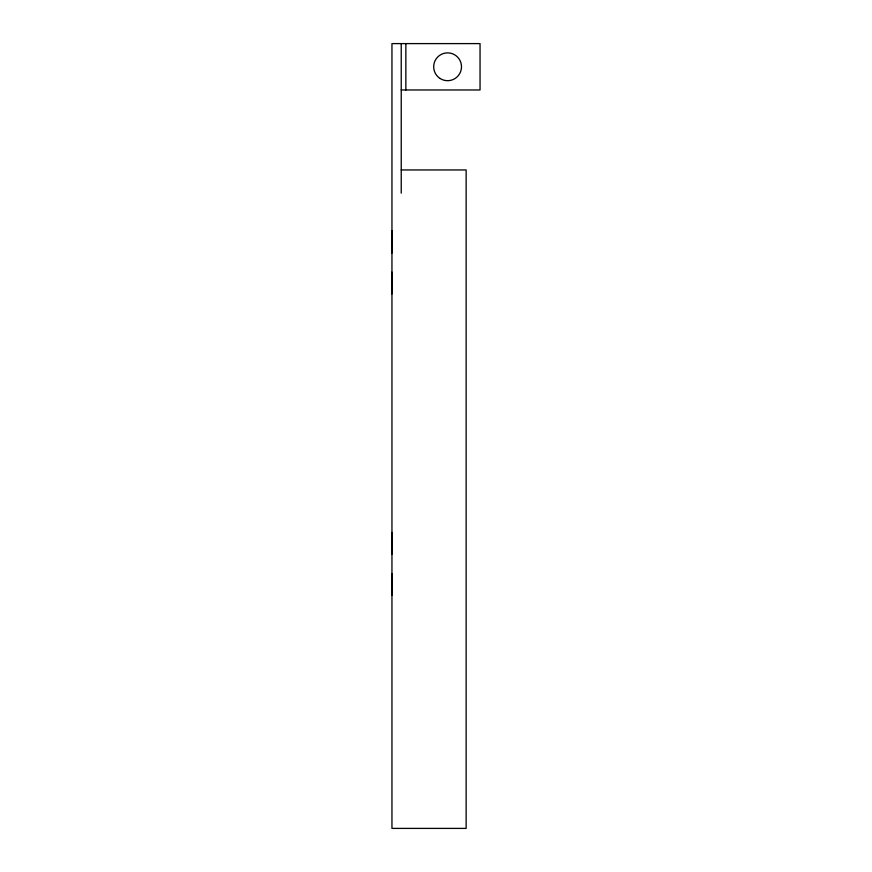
<?xml version="1.0" encoding="UTF-8"?>
<svg xmlns="http://www.w3.org/2000/svg" width="872" height="872" viewBox="0 0 872 872"><rect width="100%" height="100%" fill="white"/><g stroke="black" fill="none" stroke-linecap="round" stroke-linejoin="round"><path stroke-width="1.31" d="M391.953 595.293L391.953 573.558M391.953 554.189L391.953 532.454M391.953 293.897L391.953 272.162M401.229 89.969L480.047 89.969L480.047 43.6L391.953 43.6L391.953 828.4L466.139 828.4L466.139 169.953L401.229 169.953M405.862 43.6L405.862 89.969M401.229 43.6L401.229 193.137M391.953 231.058L391.953 252.793L391.953 231.058M440.022 78.447A13.908 13.908 0 0 0 461.484 67.515A13.908 13.908 0 0 0 441.276 54.391A13.908 13.908 0 0 0 440.022 78.447"/></g></svg>
